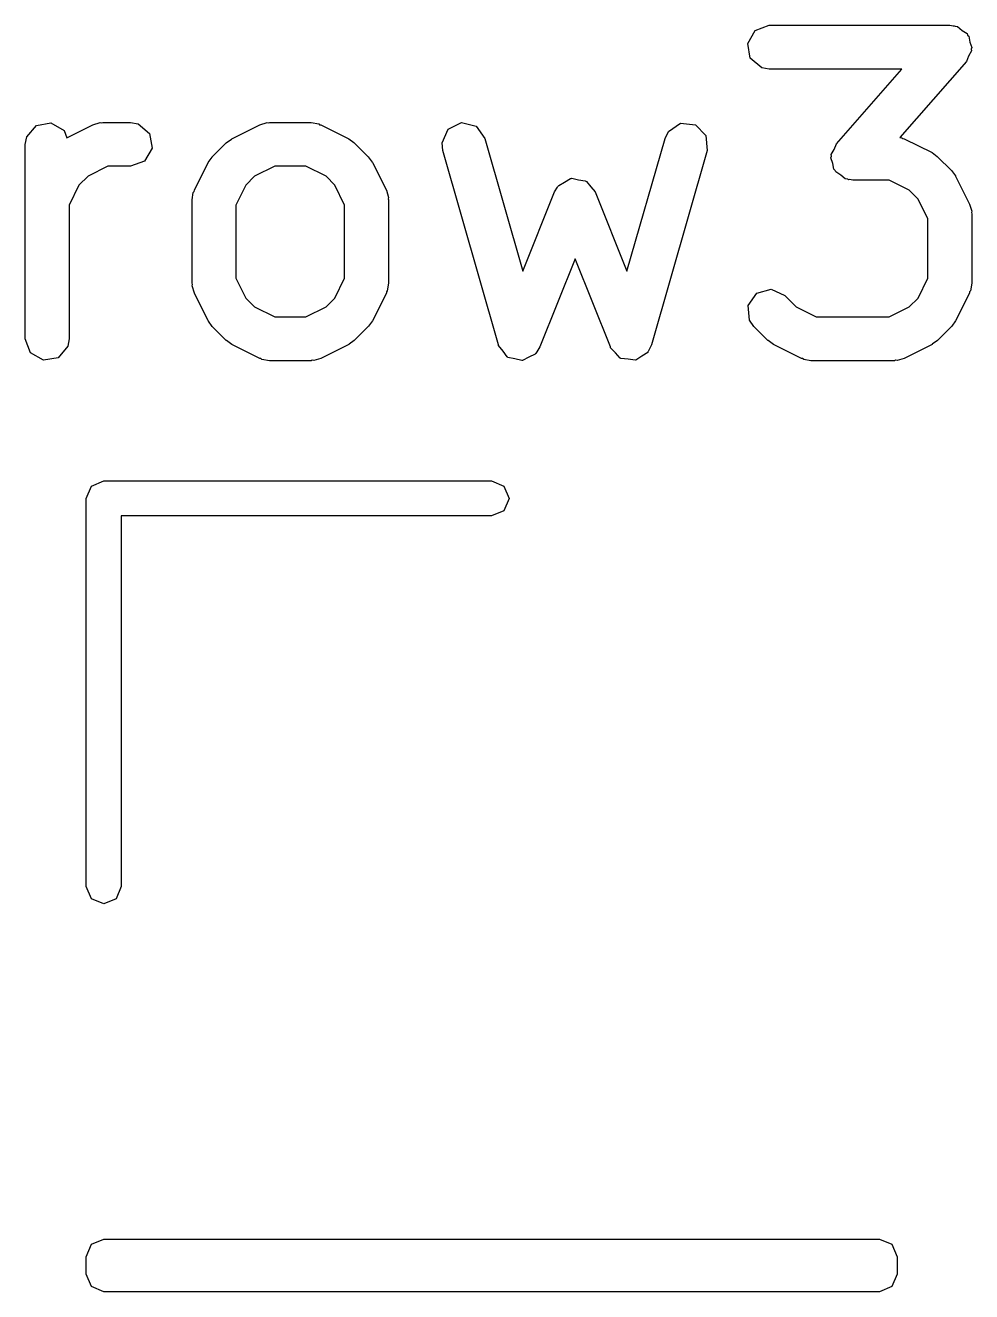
# Model space of a CAD drawing. Extents: x 128.4 to 208.6, y -114.5 to -26.6.
# Drawn here: x 205.401 to 208.646, y -94.89 to -90.547 of the extents above; entities that cross this region are included whole.
import ezdxf

# ---------------------------------------------------------------- set-up
doc = ezdxf.new("R2010")
doc.units = 0
doc.layers.add('BLACK', color=7, linetype='CONTINUOUS')

msp = doc.modelspace()

# ---------------------------------------------------------------- linework, layer by layer
at = {"layer": 'BLACK', "linetype": 'CONTINUOUS'}
for p, q in [((207.879, -90.6094), (207.904, -90.5649)), ((207.904, -90.5649), (207.952, -90.5474)), ((207.952, -90.5474), (208.571, -90.5474)), ((208.571, -90.5474), (208.583, -90.5493)), ((208.583, -90.5493), (208.586, -90.5488)), ((208.586, -90.5488), (208.589, -90.5504)), ((208.589, -90.5504), (208.597, -90.5519)), ((208.597, -90.5519), (208.613, -90.5649)), ((208.613, -90.5649), (208.63, -90.5754)), ((208.63, -90.5754), (208.632, -90.581)), ((208.632, -90.581), (208.636, -90.5849)), ((208.636, -90.5849), (208.64, -90.6048)), ((207.887, -90.6599), (207.879, -90.6094)), ((208.64, -90.6048), (208.646, -90.6239)), ((208.646, -90.6239), (208.644, -90.6295)), ((208.644, -90.6295), (208.645, -90.6354)), ((207.927, -90.6929), (207.887, -90.6599)), ((208.628, -90.6718), (208.4, -90.9318)), ((208.635, -90.6529), (208.628, -90.6718)), ((208.645, -90.6354), (208.635, -90.6529)), ((207.952, -90.6974), (207.927, -90.6929)), ((208.406, -90.6974), (207.952, -90.6974)), ((208.182, -90.9539), (208.406, -90.6974)), ((205.439, -90.8908), (205.489, -90.8819)), ((205.489, -90.8819), (205.534, -90.9075)), ((205.543, -90.9336), (205.633, -90.8886)), ((205.633, -90.8886), (205.658, -90.8812)), ((205.658, -90.8812), (205.662, -90.8822)), ((205.662, -90.8822), (205.667, -90.8807)), ((205.667, -90.8807), (205.762, -90.8807)), ((205.762, -90.8807), (205.788, -90.8852)), ((205.788, -90.8852), (205.827, -90.9182)), ((206.109, -90.9363), (206.205, -90.8886)), ((206.205, -90.8886), (206.23, -90.8812)), ((206.23, -90.8812), (206.234, -90.8822)), ((206.234, -90.8822), (206.238, -90.8807)), ((206.238, -90.8807), (206.381, -90.8807)), ((206.381, -90.8807), (206.407, -90.8852)), ((206.407, -90.8852), (206.41, -90.8881)), ((206.41, -90.8881), (206.414, -90.8886)), ((206.414, -90.8886), (206.51, -90.9363)), ((206.851, -90.9036), (206.897, -90.8811)), ((206.897, -90.8811), (206.947, -90.8936)), ((207.606, -90.9117), (207.648, -90.883)), ((207.648, -90.883), (207.699, -90.8883)), ((207.699, -90.8883), (207.735, -90.9251)), ((205.401, -90.9557), (205.406, -90.9301)), ((205.406, -90.9301), (205.439, -90.8908)), ((205.534, -90.9075), (205.543, -90.9336)), ((205.827, -90.9182), (205.836, -90.9687)), ((206.83, -90.9504), (206.851, -90.9036)), ((206.947, -90.8936), (206.977, -90.9351)), ((207.595, -90.9351), (207.606, -90.9117)), ((207.735, -90.9251), (207.739, -90.9763)), ((208.4, -90.9318), (208.407, -90.9329)), ((208.407, -90.9329), (208.41, -90.9357)), ((205.401, -91.6224), (205.401, -90.9557)), ((205.836, -90.9687), (205.81, -91.0132)), ((206.042, -90.9979), (206.09, -90.9503)), ((206.09, -90.9503), (206.108, -90.9374)), ((206.108, -90.9374), (206.109, -90.9363)), ((206.51, -90.9363), (206.528, -90.9496)), ((206.528, -90.9496), (206.529, -90.9503)), ((206.529, -90.9503), (206.577, -90.9979)), ((206.833, -90.9763), (206.83, -90.9504)), ((207.023, -91.643), (206.833, -90.9763)), ((206.977, -90.9351), (207.107, -91.3908)), ((207.464, -91.3908), (207.595, -90.9351)), ((207.739, -90.9763), (207.548, -91.643)), ((208.164, -90.9903), (208.174, -90.9728)), ((208.174, -90.9728), (208.182, -90.9539)), ((208.41, -90.9357), (208.414, -90.9363)), ((208.414, -90.9363), (208.51, -90.9839)), ((205.81, -91.0132), (205.762, -91.0307)), ((205.981, -91.1126), (206.028, -91.0174)), ((206.028, -91.0174), (206.042, -90.9994)), ((206.042, -90.9994), (206.042, -90.9979)), ((206.577, -90.9979), (206.59, -91.0163)), ((206.59, -91.0163), (206.591, -91.0174)), ((206.591, -91.0174), (206.639, -91.1126)), ((208.163, -91.0018), (208.165, -90.9962)), ((208.17, -91.0209), (208.163, -91.0018)), ((208.165, -90.9962), (208.164, -90.9903)), ((208.51, -90.9839), (208.528, -90.9972)), ((208.528, -90.9972), (208.529, -90.9979)), ((208.529, -90.9979), (208.577, -91.0455)), ((205.684, -91.0307), (205.616, -91.065)), ((205.762, -91.0307), (205.684, -91.0307)), ((206.256, -91.0307), (206.187, -91.065)), ((206.363, -91.0307), (206.256, -91.0307)), ((206.432, -91.065), (206.363, -91.0307)), ((208.173, -91.0408), (208.17, -91.0209)), ((208.178, -91.0447), (208.173, -91.0408)), ((208.18, -91.0503), (208.178, -91.0447)), ((208.197, -91.0608), (208.18, -91.0503)), ((208.212, -91.0738), (208.197, -91.0608)), ((208.577, -91.0455), (208.59, -91.0639)), ((208.59, -91.0639), (208.591, -91.065)), ((205.585, -91.0954), (205.551, -91.1639)), ((205.616, -91.065), (205.585, -91.0954)), ((206.157, -91.0954), (206.123, -91.1639)), ((206.187, -91.065), (206.157, -91.0954)), ((206.462, -91.0954), (206.432, -91.065)), ((206.496, -91.1639), (206.462, -91.0954)), ((207.216, -91.1183), (207.226, -91.1025)), ((207.226, -91.1025), (207.227, -91.0998)), ((207.227, -91.0998), (207.228, -91.099)), ((207.228, -91.099), (207.23, -91.0962)), ((207.23, -91.0962), (207.25, -91.0851)), ((207.25, -91.0851), (207.27, -91.0728)), ((207.27, -91.0728), (207.273, -91.0731)), ((207.273, -91.0731), (207.275, -91.072)), ((207.275, -91.072), (207.298, -91.0767)), ((207.298, -91.0767), (207.321, -91.0801)), ((207.321, -91.0801), (207.323, -91.0819)), ((207.323, -91.0819), (207.325, -91.0824)), ((207.325, -91.0824), (207.34, -91.1009)), ((207.34, -91.1009), (207.355, -91.1183)), ((208.221, -91.0753), (208.212, -91.0738)), ((208.224, -91.0769), (208.221, -91.0753)), ((208.227, -91.0764), (208.224, -91.0769)), ((208.238, -91.0783), (208.227, -91.0764)), ((208.363, -91.0783), (208.238, -91.0783)), ((208.432, -91.1126), (208.363, -91.0783)), ((208.591, -91.065), (208.639, -91.1603)), ((205.973, -91.1462), (205.977, -91.1205)), ((205.973, -91.4319), (205.973, -91.1462)), ((205.977, -91.1205), (205.98, -91.1171)), ((205.98, -91.1171), (205.981, -91.1126)), ((206.639, -91.1126), (206.646, -91.1376)), ((206.646, -91.1376), (206.645, -91.142)), ((206.645, -91.142), (206.646, -91.1462)), ((206.646, -91.1462), (206.646, -91.4319)), ((207.107, -91.3908), (207.216, -91.1183)), ((207.355, -91.1183), (207.464, -91.3908)), ((208.462, -91.143), (208.432, -91.1126)), ((208.496, -91.2115), (208.462, -91.143)), ((205.551, -91.1639), (205.551, -91.6224)), ((206.123, -91.1639), (206.123, -91.4142)), ((206.496, -91.4142), (206.496, -91.1639)), ((208.639, -91.1603), (208.646, -91.1852)), ((208.646, -91.1852), (208.645, -91.1896)), ((208.645, -91.1896), (208.646, -91.1938)), ((208.646, -91.1938), (208.646, -91.4319)), ((208.496, -91.4142), (208.496, -91.2115)), ((207.286, -91.3481), (207.165, -91.6502)), ((207.407, -91.6502), (207.286, -91.3481)), ((205.974, -91.4361), (205.973, -91.4319)), ((205.973, -91.4405), (205.974, -91.4361)), ((205.981, -91.4654), (205.973, -91.4405)), ((206.123, -91.4142), (206.157, -91.4827)), ((206.462, -91.4827), (206.496, -91.4142)), ((206.646, -91.4319), (206.642, -91.4576)), ((207.909, -91.4657), (207.959, -91.4524)), ((207.959, -91.4524), (208.005, -91.4741)), ((208.462, -91.4827), (208.496, -91.4142)), ((208.646, -91.4319), (208.642, -91.4576)), ((206.028, -91.5607), (205.981, -91.4654)), ((206.157, -91.4827), (206.187, -91.5131)), ((206.432, -91.5131), (206.462, -91.4827)), ((206.639, -91.4654), (206.591, -91.5607)), ((206.642, -91.4576), (206.639, -91.461)), ((206.639, -91.461), (206.639, -91.4654)), ((207.88, -91.5077), (207.909, -91.4657)), ((208.005, -91.4741), (208.044, -91.5131)), ((208.432, -91.5131), (208.462, -91.4827)), ((208.639, -91.4654), (208.591, -91.5607)), ((208.642, -91.4576), (208.639, -91.461)), ((208.639, -91.461), (208.639, -91.4654)), ((206.187, -91.5131), (206.256, -91.5474)), ((206.363, -91.5474), (206.432, -91.5131)), ((207.884, -91.5588), (207.88, -91.5077)), ((208.044, -91.5131), (208.113, -91.5474)), ((208.363, -91.5474), (208.432, -91.5131)), ((206.029, -91.5618), (206.028, -91.5607)), ((206.042, -91.5802), (206.029, -91.5618)), ((206.09, -91.6278), (206.042, -91.5802)), ((206.256, -91.5474), (206.363, -91.5474)), ((206.577, -91.5802), (206.529, -91.6278)), ((206.578, -91.5787), (206.577, -91.5802)), ((206.591, -91.5607), (206.578, -91.5787)), ((207.899, -91.5802), (207.884, -91.5588)), ((207.947, -91.6278), (207.899, -91.5802)), ((208.113, -91.5474), (208.363, -91.5474)), ((208.577, -91.5802), (208.529, -91.6278)), ((208.578, -91.5787), (208.577, -91.5802)), ((208.591, -91.5607), (208.578, -91.5787)), ((205.419, -91.6706), (205.401, -91.6224)), ((205.551, -91.6224), (205.547, -91.648)), ((206.091, -91.6285), (206.09, -91.6278)), ((206.109, -91.6418), (206.091, -91.6285)), ((206.529, -91.6278), (206.511, -91.6407)), ((207.948, -91.6285), (207.947, -91.6278)), ((207.966, -91.6418), (207.948, -91.6285)), ((208.529, -91.6278), (208.511, -91.6407)), ((205.463, -91.6962), (205.419, -91.6706)), ((205.547, -91.648), (205.514, -91.6873)), ((206.205, -91.6895), (206.109, -91.6418)), ((206.51, -91.6418), (206.414, -91.6895)), ((206.511, -91.6407), (206.51, -91.6418)), ((207.024, -91.6442), (207.023, -91.643)), ((207.024, -91.6458), (207.024, -91.6442)), ((207.039, -91.6649), (207.024, -91.6458)), ((207.053, -91.6845), (207.039, -91.6649)), ((207.165, -91.6502), (207.151, -91.6724)), ((207.408, -91.6514), (207.407, -91.6502)), ((207.408, -91.653), (207.408, -91.6514)), ((207.425, -91.6704), (207.408, -91.653)), ((207.441, -91.6885), (207.425, -91.6704)), ((207.535, -91.6688), (207.515, -91.6815)), ((207.536, -91.6673), (207.535, -91.6688)), ((207.537, -91.6664), (207.536, -91.6673)), ((207.548, -91.643), (207.537, -91.6664)), ((208.062, -91.6895), (207.966, -91.6418)), ((208.51, -91.6418), (208.414, -91.6895)), ((208.511, -91.6407), (208.51, -91.6418)), ((205.514, -91.6873), (205.463, -91.6962)), ((206.209, -91.69), (206.205, -91.6895)), ((206.212, -91.6929), (206.209, -91.69)), ((206.238, -91.6974), (206.212, -91.6929)), ((206.381, -91.6974), (206.238, -91.6974)), ((206.385, -91.6958), (206.381, -91.6974)), ((206.39, -91.6969), (206.385, -91.6958)), ((206.414, -91.6895), (206.39, -91.6969)), ((207.055, -91.6849), (207.053, -91.6845)), ((207.056, -91.6861), (207.055, -91.6849)), ((207.079, -91.6911), (207.056, -91.6861)), ((207.103, -91.697), (207.079, -91.6911)), ((207.104, -91.6963), (207.103, -91.697)), ((207.106, -91.6966), (207.104, -91.6963)), ((207.127, -91.6851), (207.106, -91.6966)), ((207.149, -91.6745), (207.127, -91.6851)), ((207.15, -91.6731), (207.149, -91.6745)), ((207.151, -91.6724), (207.15, -91.6731)), ((207.442, -91.6887), (207.441, -91.6885)), ((207.443, -91.6898), (207.442, -91.6887)), ((207.468, -91.6923), (207.443, -91.6898)), ((207.492, -91.6958), (207.468, -91.6923)), ((207.493, -91.695), (207.492, -91.6958)), ((207.494, -91.6951), (207.493, -91.695)), ((207.515, -91.6815), (207.494, -91.6951)), ((208.066, -91.69), (208.062, -91.6895)), ((208.07, -91.6929), (208.066, -91.69)), ((208.095, -91.6974), (208.07, -91.6929)), ((208.381, -91.6974), (208.095, -91.6974)), ((208.385, -91.6958), (208.381, -91.6974)), ((208.39, -91.6969), (208.385, -91.6958)), ((208.414, -91.6895), (208.39, -91.6969)), ((205.61, -92.17), (205.628, -92.1276)), ((205.628, -92.1276), (205.67, -92.11)), ((205.67, -92.11), (207, -92.11)), ((207, -92.11), (207.042, -92.1276)), ((207.042, -92.1276), (207.06, -92.17)), ((205.61, -93.5), (205.61, -92.17)), ((207.06, -92.17), (207.042, -92.2124)), ((207, -92.23), (205.73, -92.23)), ((205.73, -92.23), (205.73, -93.5)), ((207.042, -92.2124), (207, -92.23)), ((205.628, -93.5424), (205.61, -93.5)), ((205.73, -93.5), (205.712, -93.5424)), ((205.67, -93.56), (205.628, -93.5424)), ((205.712, -93.5424), (205.67, -93.56)), ((205.628, -94.7276), (205.67, -94.71)), ((205.67, -94.71), (208.33, -94.71)), ((208.33, -94.71), (208.372, -94.7276)), ((205.61, -94.77), (205.628, -94.7276)), ((208.372, -94.7276), (208.39, -94.77)), ((205.61, -94.83), (205.61, -94.77)), ((208.39, -94.77), (208.39, -94.83)), ((205.628, -94.8724), (205.61, -94.83)), ((208.39, -94.83), (208.372, -94.8724)), ((205.67, -94.89), (205.628, -94.8724)), ((208.372, -94.8724), (208.33, -94.89)), ((208.33, -94.89), (205.67, -94.89))]:
    msp.add_line(p, q, dxfattribs=at)

doc.saveas('drawing.dxf')
